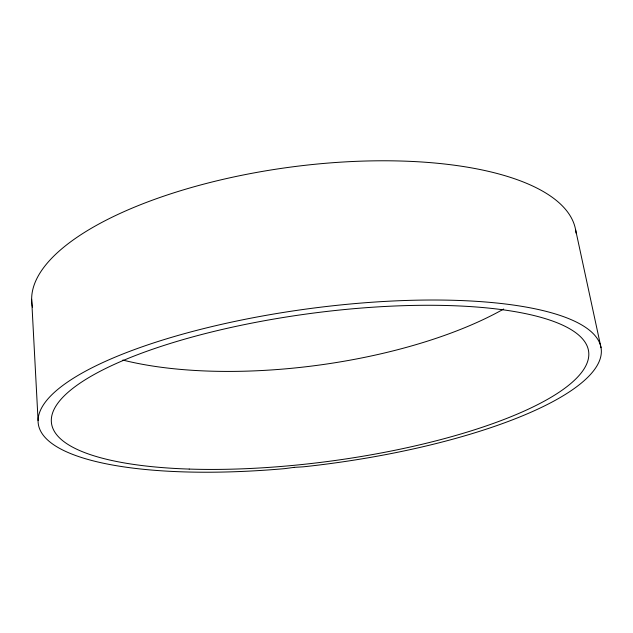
<?xml version="1.0" encoding="UTF-8"?>
<svg xmlns="http://www.w3.org/2000/svg" width="633" height="633" viewBox="0 0 633 633"><rect width="100%" height="100%" fill="white"/><g stroke="black" fill="none" stroke-linecap="round" stroke-linejoin="round"><path stroke-width="0.95" d="M575.579 229.668L601.034 347.707M31.65 299.29L38.075 420.549M32.505 307.108A274.358 101.604 -7.6 0 1 32.038 304.536M31.927 303.674A274.358 101.604 -7.6 0 1 293.214 166.756A274.358 101.604 -7.6 0 1 576.054 233.126M503.686 309.031A261.833 96.849 -7.6 0 1 122.834 360.066M294.258 467.352L284.715 468.634A283.948 78.175 -7.6 0 1 91.461 368.058A283.948 78.175 -7.6 0 1 574.099 320.971A283.948 78.175 -7.6 0 1 303.452 466.806L294.258 467.352M189.204 469.077A270.948 74.496 -7.6 0 0 588.785 353.111A270.948 74.496 -7.6 0 0 182.201 339.866A270.948 74.496 -7.6 0 0 189.204 469.077"/></g></svg>
